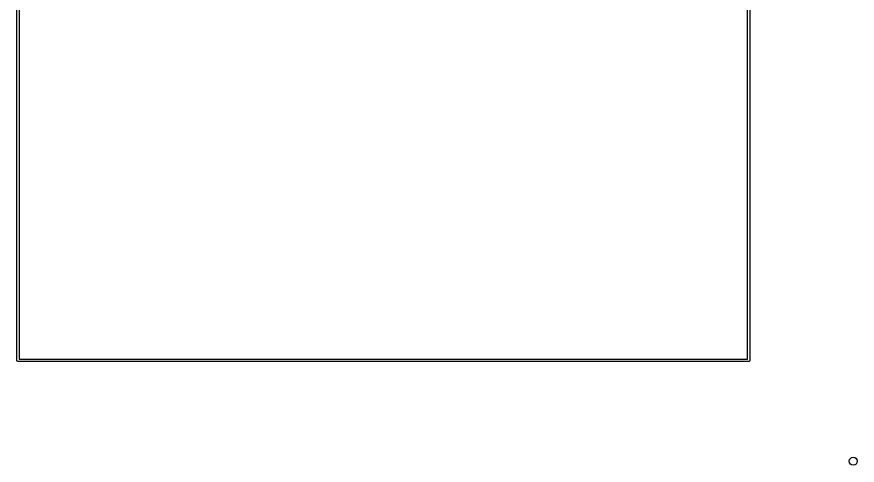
# Model space of a CAD drawing. Extents: x -2.56 to 2.01, y 0.39 to 3.96.
# Drawn here: x 0.558 to 2.007, y 0.393 to 1.167 of the extents above; entities that cross this region are included whole.
import ezdxf

# ---------------------------------------------------------------- set-up
doc = ezdxf.new("R2010")
doc.units = 0
doc.header["$MEASUREMENT"] = 0
doc.layers.add('BLACK', color=7, linetype='CONTINUOUS')

msp = doc.modelspace()

# ---------------------------------------------------------------- linework, layer by layer
at = {"layer": 'BLACK', "linetype": 'CONTINUOUS'}
for p, q in [((0.5581, 0.5741), (0.5581, 1.8339)), ((0.5621, 1.8319), (0.5621, 0.576)), ((1.818, 0.576), (1.818, 1.8319)), ((1.8219, 1.8339), (1.8219, 0.5741)), ((0.5583, 0.5733), (0.5581, 0.5741)), ((0.5593, 0.5722), (0.5583, 0.5733)), ((0.5601, 0.5721), (0.5593, 0.5722)), ((1.8199, 0.5721), (0.5601, 0.5721)), ((0.5621, 0.576), (1.818, 0.576)), ((1.8207, 0.5722), (1.8199, 0.5721)), ((1.8218, 0.5733), (1.8207, 0.5722)), ((1.8219, 0.5741), (1.8218, 0.5733))]:
    msp.add_line(p, q, dxfattribs=at)
at = {"layer": 'BLACK'}
msp.add_circle((2, 0.4), 0.00689, dxfattribs=at)
msp.add_circle((2, 0.4), 0.00689, dxfattribs=at)

doc.saveas('drawing.dxf')
